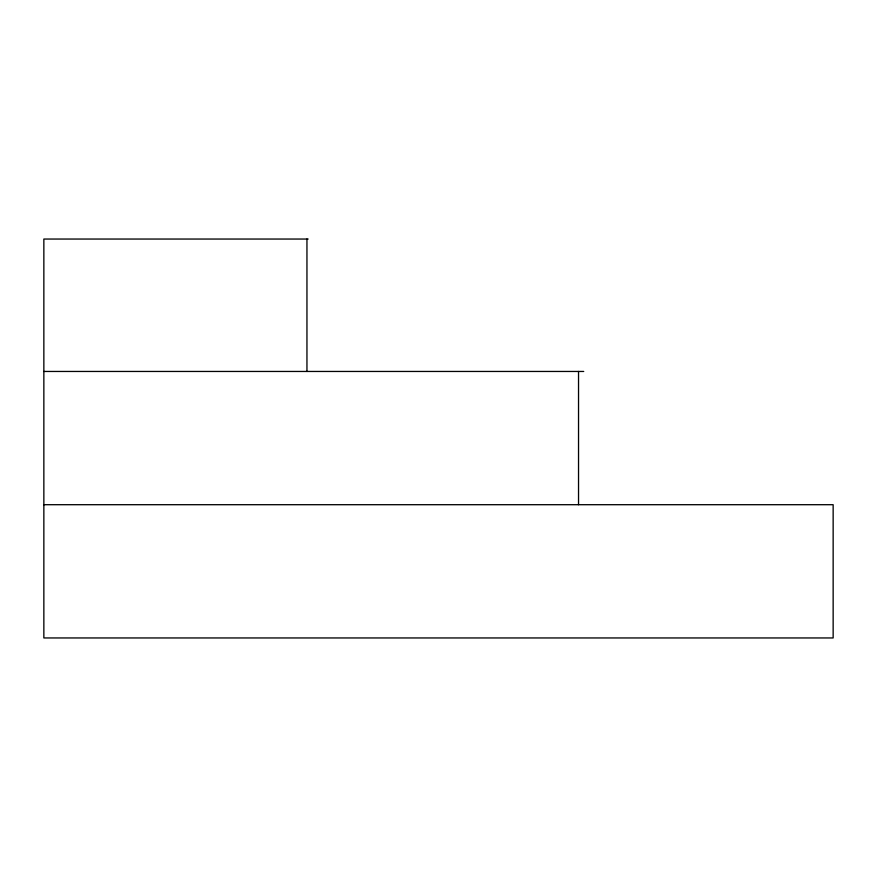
<?xml version="1.0" encoding="UTF-8"?>
<svg xmlns="http://www.w3.org/2000/svg" width="877" height="877" viewBox="0 0 877 877"><rect width="100%" height="100%" fill="white"/><g stroke="black" fill="none" stroke-linecap="round" stroke-linejoin="round"><path stroke-width="1.32" d="M308.145 239.048L43.85 239.048L43.85 637.952L833.15 637.952L833.15 504.703L43.85 504.703M43.85 371.453L583.72 371.453M578.535 371.453L578.535 504.703M306.95 239.048L306.95 371.453"/></g></svg>
